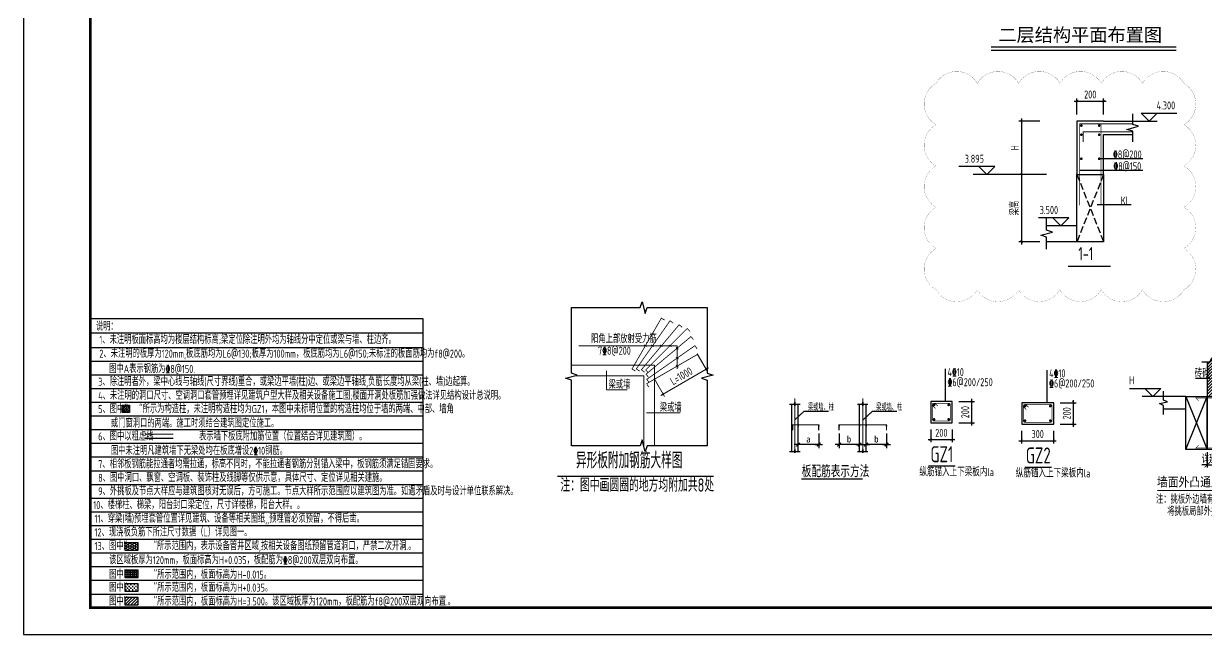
# Model space of a CAD drawing. Extents: x -1058961 to 23600, y -449123 to 2751847.
# Drawn here: x -347349 to -303002, y -81361 to -58442 of the extents above; entities that cross this region are included whole.
import ezdxf
from ezdxf.enums import TextEntityAlignment as Align

# ---------------------------------------------------------------- set-up
doc = ezdxf.new("R2010")
doc.units = 0
doc.header["$LTSCALE"] = 1000
for name, pattern in [('__DASH', [0.35, 0.25, -0.1]), ('DASH', [0.35, 0.25, -0.1]), ('DOTE', [2.42, 2, -0.2, 0.02, -0.2])]:
    doc.linetypes.add(name, pattern=pattern)
doc.layers.get('0').update_dxf_attribs({"linetype": 'CONTINUOUS'})
doc.layers.get('DEFPOINTS').update_dxf_attribs({"linetype": 'CONTINUOUS'})
for name, color, linetype, lineweight in [('+公共字体', 7, 'CONTINUOUS', 20), ('+图名', 243, 'CONTINUOUS', 20), ('+混凝土墙', 3, 'CONTINUOUS', 20), ('DOTE', 19, 'DOTE', 9), ('Z-详图标注', 3, 'CONTINUOUS', 18), ('查找字符', 1, 'CONTINUOUS', 18)]:
    doc.layers.add(name, color=color, linetype=linetype, lineweight=lineweight)
for name, color, linetype in [('-TK', 7, 'CONTINUOUS'), ('DIM', 2, 'CONTINUOUS'), ('FLOOR_UP_REIN', 13, 'CONTINUOUS'), ('GJ', 5, 'CONTINUOUS'), ('LINK', 6, 'CONTINUOUS'), ('NUM', 7, 'CONTINUOUS'), ('OUTLINE', 2, 'CONTINUOUS'), ('REIN', 6, 'CONTINUOUS'), ('S-B板填充', 251, 'CONTINUOUS'), ('S-DETLCW-LINE1-pdx', 7, 'CONTINUOUS'), ('S-DETLCW-TEXT', 7, 'CONTINUOUS'), ('S-DETLS-HATCH', 251, 'CONTINUOUS'), ('S-DETLS-TEXT', 7, 'CONTINUOUS'), ('S-X详图实线', 4, 'CONTINUOUS'), ('S-X详图标注', 3, 'CONTINUOUS'), ('S-X详图钢筋', 6, 'CONTINUOUS'), ('S-大样-砼线', 7, 'CONTINUOUS'), ('S-引出线', 40, 'CONTINUOUS'), ('S-文字', 7, 'CONTINUOUS'), ('S-板正筋', 2, 'CONTINUOUS'), ('S-构造柱', 212, 'CONTINUOUS'), ('S-表格线', 54, 'CONTINUOUS'), ('S-降板填充', 75, 'CONTINUOUS'), ('TEXT', 2, 'CONTINUOUS'), ('THIN', 7, 'CONTINUOUS'), ('大样线', 40, 'CONTINUOUS'), ('悬梁', 4, 'CONTINUOUS'), ('空调洞口标注', 130, 'CONTINUOUS'), ('立面-看线', 251, 'CONTINUOUS'), ('说明文字', 7, 'CONTINUOUS')]:
    doc.layers.add(name, color=color, linetype=linetype)
doc.layers.add('审图修改', color=2, linetype='CONTINUOUS', plot=False)
doc.styles.add('-宋体', font='', dxfattribs={"width": 0.7, "height": 300, "bigfont": '宋体.TTF'})
doc.styles.add('10', font='', dxfattribs={"width": 0.7, "height": 300})
doc.styles.add('BW_Rein', font='Tssdeng.shx', dxfattribs={"width": 0.7, "bigfont": 'hztxt.shx'})
doc.styles.add('hzst', font='', dxfattribs={"width": 0.7})
doc.styles.add('TSSD_DIMENSION', font='Tssdeng.shx', dxfattribs={"width": 0.7, "bigfont": 'tssdchn.shx'})
doc.styles.add('TSSD_Label', font='Tssdeng.shx', dxfattribs={"width": 0.7, "bigfont": 'hztxt.shx'})
doc.styles.add('TSSD_Norm', font='Tssdeng.shx', dxfattribs={"bigfont": 'tssdchn.shx'})
doc.styles.add('TSSD_REIN', font='tssdeng.shx', dxfattribs={"width": 0.7, "height": 300, "bigfont": 'tssdchn.shx'})
doc.styles.get('-宋体').set_extended_font_data('SimSun')
doc.styles.get('10').set_extended_font_data('SimSun')
doc.styles.get('hzst').set_extended_font_data('SimSun')
doc.dimstyles.new('25-100', dxfattribs={"dimscale": 100, "dimtxt": 3, "dimasz": 2, "dimexe": 1, "dimexo": 1, "dimgap": 0.5, "dimtad": 1, "dimdec": 0, "dimlfac": 0.25, "dimdsep": 46, "dimtxsty": 'TSSD_REIN', "dimblk1": 'ARCHTICK', "dimblk2": 'ARCHTICK', "dimsah": 1, "dimcen": 2.5, "dimdle": 1, "dimclrd": 256, "dimclre": 256, "dimclrt": 7, "dimadec": 0, "dimazin": 0, "dimtfac": 1, "dimtdec": 0, "dimtix": 1, "dimtmove": 2, "dimatfit": 3, "dimldrblk": 'ARCHTICK', "dimfxl": 0, "dimtolj": 1, "dimtzin": 0, "dimlwd": -1, "dimlwe": -1, "dimarcsym": 0})
doc.dimstyles.new('TSSD_100_100$0', dxfattribs={"dimtxt": 300, "dimasz": 80, "dimexe": 100, "dimexo": 250, "dimgap": 100, "dimtad": 1, "dimdec": 0, "dimzin": 0, "dimdsep": 46, "dimtxsty": 'TSSD_DIMENSION', "dimblk": 'ARCHTICK', "dimcen": 0, "dimdle": 100, "dimclrd": 3, "dimclre": 3, "dimclrt": 7, "dimadec": 0, "dimazin": 0, "dimtfac": 1, "dimtdec": 0, "dimtix": 1, "dimtmove": 2, "dimatfit": 3, "dimldrblk": 'ARCHTICK', "dimfxl": 0, "dimtolj": 1, "dimtzin": 0, "dimarcsym": 0})
doc.dimstyles.new('TSSD_20_100', dxfattribs={"dimtxt": 300, "dimasz": 100, "dimexe": 100, "dimexo": 250, "dimgap": 100, "dimtad": 1, "dimdec": 0, "dimlfac": 0.2, "dimzin": 0, "dimdsep": 46, "dimtxsty": 'TSSD_DIMENSION', "dimblk": 'ARCHTICK', "dimcen": 0, "dimdle": 100, "dimclrt": 7, "dimadec": 0, "dimazin": 0, "dimtfac": 1, "dimtdec": 0, "dimtix": 1, "dimtmove": 2, "dimatfit": 3, "dimldrblk": 'ARCHTICK', "dimfxl": 0, "dimtolj": 1, "dimtzin": 0, "dimarcsym": 0})
doc.dimstyles.new('TSSD_25_100', dxfattribs={"dimtxt": 300, "dimasz": 100, "dimexe": 100, "dimexo": 250, "dimgap": 100, "dimtad": 1, "dimdec": 0, "dimlfac": 0.25, "dimzin": 0, "dimdsep": 46, "dimtxsty": 'TSSD_DIMENSION', "dimblk": 'ARCHTICK', "dimcen": 0, "dimdle": 100, "dimclrt": 7, "dimadec": 0, "dimazin": 0, "dimtfac": 1, "dimtdec": 0, "dimtix": 1, "dimtmove": 2, "dimatfit": 3, "dimldrblk": 'ARCHTICK', "dimfxl": 0, "dimtolj": 1, "dimtzin": 0, "dimarcsym": 0})

# ---------------------------------------------------------------- blocks, each defined once
blk = doc.blocks.new('_DIMX')
blk.add_line((-150, 0), (150, 0))
at = {"const_width": 50}
blk.add_lwpolyline([(-70, -70), (70, 70)], dxfattribs=at)
blk = doc.blocks.new('A$C1DDD5A89')
at = {"color": 6, "const_width": 50}
blk.add_lwpolyline([(439, 25), (2741, 25)], dxfattribs=at)
at = {"layer": 'DOTE', "color": 8, "linetype": 'DOTE'}
for p, q in [((202, 3054), (202, 888)), ((2750, 3054), (2750, 888))]:
    blk.add_line(p, q, dxfattribs=at)
at = {"layer": 'GJ'}
blk.add_point((1858, 2022), dxfattribs=at)
at = {"layer": 'REIN', "color": 1, "const_width": 40}
for points in [[(129, 1860), (129, 2059), (1095, 2059), (1095, 1860)], [(1858, 1860), (1858, 2059), (3643, 2059), (3643, 1860)]]:
    blk.add_lwpolyline(points, dxfattribs=at)
at = {"layer": '大样线'}
for p, q in [((0, 2837), (188, 2837)), ((81, 2837), (81, 1066)), ((188, 2837), (202, 2909)), ((202, 2909), (202, 2778)), ((202, 2778), (217, 2837)), ((217, 2837), (395, 2837)), ((2548, 2837), (2736, 2837)), ((2736, 2837), (2751, 2909)), ((2751, 2909), (2751, 2778)), ((2751, 2778), (2766, 2837)), ((2766, 2837), (2943, 2837)), ((202, 2247), (556, 2571)), ((556, 2571), (1467, 2571)), ((2758, 2247), (3112, 2571)), ((3112, 2571), (4023, 2571)), ((0, 1066), (188, 1066)), ((188, 1066), (202, 1138)), ((202, 1138), (202, 1006)), ((202, 1006), (217, 1066)), ((217, 1066), (395, 1066)), ((2548, 1066), (2736, 1066)), ((2736, 1066), (2751, 1138)), ((2751, 1138), (2751, 1006)), ((2751, 1006), (2766, 1066)), ((2766, 1066), (2943, 1066))]:
    blk.add_line(p, q, dxfattribs=at)
at = {"layer": '大样线', "linetype": 'ByBlock'}
for p, q in [((323, 1066), (323, 2837)), ((2630, 1066), (2630, 2837)), ((2871, 1066), (2871, 2837))]:
    blk.add_line(p, q, dxfattribs=at)
at = {"layer": '大样线', "color": 0, "linetype": 'ByBlock'}
for p in [(323, 2022), (1095, 2022), (2630, 2022), (2871, 2022), (3643, 2022), (202, 1319)]:
    blk.add_point(p, dxfattribs=at)
at = {"layer": '空调洞口标注'}
for p, q in [((1095, 1732), (1095, 1190)), ((1858, 1732), (1858, 1190)), ((3643, 1732), (3643, 1190)), ((1094, 1319), (203, 1319)), ((2629, 1319), (1859, 1319)), ((3642, 1319), (2872, 1319))]:
    blk.add_line(p, q, dxfattribs=at)
blk.add_point((1858, 1319), dxfattribs=at)
at = {"layer": '空调洞口标注', "color": 0, "linetype": 'ByBlock'}
blk.add_point((2871, 1319), dxfattribs=at)
at = {"layer": '空调洞口标注', "xscale": 0.9649999998509884, "yscale": 0.9649999998509884, "zscale": 0.965, "rotation": 180}
for p in [(323, 1319), (1858, 1319)]:
    blk.add_blockref('_DIMX', p, dxfattribs=at)
at = {"layer": '空调洞口标注', "xscale": 0.9649999998509884, "yscale": 0.9649999998509884, "zscale": 0.965}
for p in [(1095, 1319), (2630, 1319), (2872, 1319), (3643, 1319)]:
    blk.add_blockref('_DIMX', p, dxfattribs=at)
at = {"layer": '空调洞口标注', "style": '10'}
for s, p in [('a', (709, 1523)), ('b', (2231, 1523)), ('b', (3257, 1523))]:
    blk.add_text(s, height=250, dxfattribs=at).set_placement(p, align=Align.MIDDLE_CENTER)
at = {"layer": '说明文字'}
for s, height, style, width, p in [('梁或墙、柱', 250, 'TSSD_REIN', 0.6, (693, 2596)), ('梁或墙、柱', 250, 'TSSD_REIN', 0.6, (3249, 2596)), ('板配筋表示方法', 450, 'TSSD_DIMENSION', 0.7, (459, 91))]:
    blk.add_text(s, height=height, dxfattribs=dict(at, style=style, width=width)).set_placement(p)
blk = doc.blocks.new('_ArchTick')
at = {"color": 0, "linetype": 'ByBlock', "const_width": 0.15}
blk.add_lwpolyline([(-0.5, -0.5), (0.5, 0.5)], dxfattribs=at)
blk = doc.blocks.new('*D701')
at = {"layer": 'DEFPOINTS', "color": 0}
for p in [(30394, 226071), (30794, 226071), (30794, 225492)]:
    blk.add_point(p, dxfattribs=at)
at = {"layer": 'S-X详图标注'}
for p, q in [((30394, 225971), (30394, 225392)), ((30794, 225971), (30794, 225392)), ((30394, 225492), (30194, 225492)), ((30394, 225492), (30794, 225492)), ((30794, 225492), (30994, 225492))]:
    blk.add_line(p, q, dxfattribs=at)
at = {"layer": 'S-X详图标注', "xscale": 200, "yscale": 200, "zscale": 200}
blk.add_blockref('_ArchTick', (30394, 225492), dxfattribs=at)
at = {"layer": 'S-X详图标注', "xscale": 200, "yscale": 200, "zscale": 200, "rotation": 180}
blk.add_blockref('_ArchTick', (30794, 225492), dxfattribs=at)
at = {"layer": 'S-X详图标注', "color": 7, "insert": (30594, 225692), "char_height": 300, "attachment_point": 5, "style": 'TSSD_REIN'}
blk.add_mtext('\\A1;详建筑', dxfattribs=at)
blk = doc.blocks.new('*D702')
at = {"layer": 'DEFPOINTS', "color": 0}
for p in [(30794, 228060), (31291, 228060), (30794, 226060)]:
    blk.add_point(p, dxfattribs=at)
at = {"layer": 'S-X详图标注'}
for p, q in [((30894, 228060), (31391, 228060)), ((31291, 225960), (31291, 228160)), ((30894, 226060), (31391, 226060))]:
    blk.add_line(p, q, dxfattribs=at)
at = {"layer": 'S-X详图标注', "xscale": 200, "yscale": 200, "zscale": 200}
for p, rotation in [((31291, 228060), 90), ((31291, 226060), 270)]:
    blk.add_blockref('_ArchTick', p, dxfattribs=dict(at, rotation=rotation))
at = {"layer": 'S-X详图标注', "color": 7, "insert": (31091, 227060), "char_height": 300, "attachment_point": 5, "rotation": 90, "style": 'TSSD_REIN'}
blk.add_mtext('\\A1;梁高', dxfattribs=at)
blk = doc.blocks.new('*D706')
at = {"layer": 'DEFPOINTS', "color": 0}
for p in [(-312537, -72622), (-311794, -72622), (-312537, -73422)]:
    blk.add_point(p, dxfattribs=at)
at = {"layer": 'DIM', "color": 0, "lineweight": -2}
for p, q in [((-312287, -72622), (-311694, -72622)), ((-311794, -73522), (-311794, -72522)), ((-312287, -73422), (-311694, -73422))]:
    blk.add_line(p, q, dxfattribs=at)
at = {"layer": 'DIM', "color": 0, "lineweight": -2, "xscale": 100, "yscale": 100, "zscale": 100}
for p, rotation in [((-311794, -72622), 90), ((-311794, -73422), 270)]:
    blk.add_blockref('_ArchTick', p, dxfattribs=dict(at, rotation=rotation))
at = {"layer": 'DIM', "color": 7, "insert": (-312044, -73022), "char_height": 300, "attachment_point": 5, "rotation": 90, "style": 'TSSD_DIMENSION'}
blk.add_mtext('\\A1;200', dxfattribs=at)
blk = doc.blocks.new('*D707')
at = {"layer": 'DEFPOINTS', "color": 0}
for p in [(-313337, -73422), (-312537, -73422), (-312537, -74048)]:
    blk.add_point(p, dxfattribs=at)
at = {"layer": 'DIM', "color": 0, "lineweight": -2}
for p, q in [((-313437, -74048), (-312437, -74048)), ((-313337, -73672), (-313337, -74148)), ((-312537, -73672), (-312537, -74148))]:
    blk.add_line(p, q, dxfattribs=at)
at = {"layer": 'DIM', "color": 0, "lineweight": -2, "xscale": 100, "yscale": 100, "zscale": 100, "rotation": 180}
blk.add_blockref('_ArchTick', (-313337, -74048), dxfattribs=at)
at = {"layer": 'DIM', "color": 0, "lineweight": -2, "xscale": 100, "yscale": 100, "zscale": 100}
blk.add_blockref('_ArchTick', (-312537, -74048), dxfattribs=at)
at = {"layer": 'DIM', "color": 7, "insert": (-312937, -73798), "char_height": 300, "attachment_point": 5, "style": 'TSSD_DIMENSION'}
blk.add_mtext('\\A1;200', dxfattribs=at)
blk = doc.blocks.new('*D2808')
at = {"layer": 'DEFPOINTS', "color": 0}
for p in [(5060, 9464), (3444, 8530), (5522, 8664)]:
    blk.add_point(p, dxfattribs=at)
at = {"layer": 'DIM', "color": 3, "lineweight": -2}
for p, q in [((5185, 9247), (5572, 8577)), ((3819, 7680), (5609, 8714)), ((3569, 8314), (3956, 7644))]:
    blk.add_line(p, q, dxfattribs=at)
at = {"layer": 'DIM', "color": 3, "lineweight": -2, "xscale": 80, "yscale": 80, "zscale": 80}
for p, rotation in [((5522, 8664), 29.99999999994698), ((3906, 7730), 209.999999999947)]:
    blk.add_blockref('_ArchTick', p, dxfattribs=dict(at, rotation=rotation))
at = {"layer": 'DIM', "color": 7, "insert": (4589, 8413), "char_height": 300, "attachment_point": 5, "rotation": 30, "style": 'TSSD_DIMENSION'}
blk.add_mtext('\\A1;L=1000', dxfattribs=at)
blk = doc.blocks.new('*D2533')
at = {"layer": 'DEFPOINTS', "color": 0}
for p in [(-308727, -72667), (-307984, -72667), (-308727, -73467)]:
    blk.add_point(p, dxfattribs=at)
at = {"layer": 'DIM', "color": 0, "lineweight": -2}
for p, q in [((-308477, -72667), (-307884, -72667)), ((-307984, -73567), (-307984, -72567)), ((-308477, -73467), (-307884, -73467))]:
    blk.add_line(p, q, dxfattribs=at)
at = {"layer": 'DIM', "color": 0, "lineweight": -2, "xscale": 100, "yscale": 100, "zscale": 100}
for p, rotation in [((-307984, -72667), 90), ((-307984, -73467), 270)]:
    blk.add_blockref('_ArchTick', p, dxfattribs=dict(at, rotation=rotation))
at = {"layer": 'DIM', "color": 7, "insert": (-308234, -73067), "char_height": 300, "attachment_point": 5, "rotation": 90, "style": 'TSSD_DIMENSION'}
blk.add_mtext('\\A1;200', dxfattribs=at)
blk = doc.blocks.new('*D2534')
at = {"layer": 'DEFPOINTS', "color": 0}
for p in [(-309927, -73467), (-308727, -73467), (-308727, -74094)]:
    blk.add_point(p, dxfattribs=at)
at = {"layer": 'DIM', "color": 0, "lineweight": -2}
for p, q in [((-309927, -73717), (-309927, -74194)), ((-308727, -73717), (-308727, -74194)), ((-310027, -74094), (-308627, -74094))]:
    blk.add_line(p, q, dxfattribs=at)
at = {"layer": 'DIM', "color": 0, "lineweight": -2, "xscale": 100, "yscale": 100, "zscale": 100, "rotation": 180}
blk.add_blockref('_ArchTick', (-309927, -74094), dxfattribs=at)
at = {"layer": 'DIM', "color": 0, "lineweight": -2, "xscale": 100, "yscale": 100, "zscale": 100}
blk.add_blockref('_ArchTick', (-308727, -74094), dxfattribs=at)
at = {"layer": 'DIM', "color": 7, "insert": (-309327, -73844), "char_height": 300, "attachment_point": 5, "style": 'TSSD_DIMENSION'}
blk.add_mtext('\\A1;300', dxfattribs=at)
blk = doc.blocks.new('A1')
blk.add_lwpolyline([(0, 59400), (0, 0), (84100, 0), (84100, 59400)], close=True)
at = {"const_width": 100}
blk.add_lwpolyline([(2500, 58400), (2500, 1000), (83100, 1000), (83100, 58400)], close=True, dxfattribs=at)
blk = doc.blocks.new('*D3360')
at = {"layer": 'DEFPOINTS', "color": 0}
for p in [(-337068, -61745), (-338068, -62495), (-337068, -62495)]:
    blk.add_point(p, dxfattribs=at)
at = {"layer": 'DIM', "color": 0, "lineweight": -2}
for p, q in [((-338168, -61745), (-336968, -61745)), ((-338068, -62245), (-338068, -61645)), ((-337068, -62245), (-337068, -61645))]:
    blk.add_line(p, q, dxfattribs=at)
at = {"layer": 'DIM', "color": 0, "lineweight": -2, "xscale": 100, "yscale": 100, "zscale": 100, "rotation": 180}
blk.add_blockref('_ArchTick', (-338068, -61745), dxfattribs=at)
at = {"layer": 'DIM', "color": 0, "lineweight": -2, "xscale": 100, "yscale": 100, "zscale": 100}
blk.add_blockref('_ArchTick', (-337068, -61745), dxfattribs=at)
at = {"layer": 'DIM', "color": 7, "insert": (-337568, -61495), "char_height": 300, "attachment_point": 5, "style": 'TSSD_DIMENSION'}
blk.add_mtext('\\A1;200', dxfattribs=at)
blk = doc.blocks.new('*D3361')
at = {"layer": 'DEFPOINTS', "color": 0}
for p in [(-339207, -62495), (-340147, -64495), (-339207, -64495)]:
    blk.add_point(p, dxfattribs=at)
at = {"layer": 'DIM', "color": 0, "lineweight": -2}
for p, q in [((-339457, -62495), (-340247, -62495)), ((-340147, -62395), (-340147, -64595)), ((-339457, -64495), (-340247, -64495))]:
    blk.add_line(p, q, dxfattribs=at)
at = {"layer": 'DIM', "color": 0, "lineweight": -2, "xscale": 100, "yscale": 100, "zscale": 100}
for p, rotation in [((-340147, -62495), 90), ((-340147, -64495), 270)]:
    blk.add_blockref('_ArchTick', p, dxfattribs=dict(at, rotation=rotation))
at = {"layer": 'DIM', "color": 7, "insert": (-340397, -63495), "char_height": 300, "attachment_point": 5, "rotation": 90, "style": 'TSSD_DIMENSION'}
blk.add_mtext('\\A1;H', dxfattribs=at)
blk = doc.blocks.new('*D3362')
at = {"layer": 'DEFPOINTS', "color": 0}
for p in [(-339207, -64495), (-340147, -67018), (-339207, -67018, 0)]:
    blk.add_point(p, dxfattribs=at)
at = {"layer": 'DIM', "color": 0, "lineweight": -2}
for p, q in [((-339457, -64495), (-340247, -64495)), ((-340147, -64395), (-340147, -67118)), ((-339457, -67018), (-340247, -67018))]:
    blk.add_line(p, q, dxfattribs=at)
at = {"layer": 'DIM', "color": 0, "lineweight": -2, "xscale": 100, "yscale": 100, "zscale": 100}
for p, rotation in [((-340147, -64495), 90), ((-340147, -67018), 270)]:
    blk.add_blockref('_ArchTick', p, dxfattribs=dict(at, rotation=rotation))
at = {"layer": 'DIM', "color": 7, "insert": (-340397, -65757), "char_height": 300, "attachment_point": 5, "rotation": 90, "style": 'TSSD_DIMENSION'}
blk.add_mtext('\\A1;梁高', dxfattribs=at)
blk = doc.blocks.new('20210306.16465652')
at = {"layer": 'S-DETLS-HATCH'}
h = blk.add_hatch(dxfattribs=at)
h.set_pattern_fill('ANSI31', color=256, scale=25)
h.set_pattern_definition([(45, (-250051.66, 573697.02), (-56.126601, 56.126601), [])])
h.paths.add_polyline_path([(3315.4, 5761.9), (3215.4, 5761.9), (3145.4, 5611.9), (3085.4, 5911.9), (3015.4, 5761.9), (2915.4, 5761.9), (2915.4, 4472.4), (3315.4, 4472.4)])
at = {"layer": 'S-DETLCW-LINE1-pdx'}
for points in [[(2715.4, 5761.9), (3015.4, 5761.9), (3085.4, 5911.9), (3145.4, 5611.9), (3215.4, 5761.9), (3515.4, 5761.9)], [(1268.2, 3792.4), (1268.2, 4132.4), (1118.2, 4202.4), (1418.2, 4262.4), (1268.2, 4332.4), (1268.2, 4672.4)]]:
    blk.add_lwpolyline(points, dxfattribs=at)
at = {"layer": 'S-DETLCW-TEXT', "const_width": 30}
blk.add_lwpolyline([(4388.8, 937.6), (1041.9, 937.6)], dxfattribs=at)
at = {"layer": 'S-DETLS-TEXT'}
blk.add_line((3009.8, 5139.7), (2467.6, 5139.7), dxfattribs=at)
for points in [[(3115.4, 5761.9), (3233, 6051.8), (5095.2, 6051.8)], [(3165.2, 4412.4), (3315.4, 5101.5), (4302.7, 5101.5)]]:
    blk.add_lwpolyline(points, dxfattribs=at)
at = {"layer": 'S-X详图实线'}
for p, q in [((2115.4, 4472.4), (1268.2, 4472.4)), ((2115.4, 4472.4), (2915.4, 2472.4)), ((2115.4, 2472.4), (2915.4, 4472.4)), ((2115.4, 3992.4), (1268.2, 3992.4))]:
    blk.add_line(p, q, dxfattribs=at)
blk.add_lwpolyline([(2915.4, 5761.9), (2915.4, 4472.4), (3315.4, 4472.4), (3315.4, 5761.9)], dxfattribs=at)
for points in [[(2115.4, 4472.4), (2915.4, 4472.4), (2915.4, 2472.4), (2115.4, 2472.4)], [(2915.4, 4472.4), (3315.4, 4472.4), (3315.4, 2472.4), (2915.4, 2472.4)]]:
    blk.add_lwpolyline(points, close=True, dxfattribs=at)
at = {"layer": 'S-X详图标注'}
blk.add_line((1268.2, 4472.4), (468.4, 4472.4), dxfattribs=at)
blk.add_lwpolyline([(0, 4772.4), (1168.3, 4772.4), (868.3, 4472.4), (568.3, 4772.4)], dxfattribs=at)
at = {"layer": 'S-X详图钢筋', "const_width": 20}
blk.add_lwpolyline([(2592.4, 4306.3), (2486.4, 4412.4), (3255.4, 4412.4), (3255.4, 2532.4), (2486.4, 2532.4), (2592.4, 2638.4)], dxfattribs=at)
at = {"layer": 'S-X详图钢筋', "const_width": 50}
for points in [[(3168.1, 4350.3, 1), (3218.1, 4350.3, 1)], [(3168.1, 3488.9, 1), (3218.1, 3488.9, 1)], [(3168.1, 2609.8, 1), (3218.1, 2609.8, 1)]]:
    blk.add_lwpolyline(points, format="xyb", close=True, dxfattribs=at)
at = {"layer": 'S-DETLCW-TEXT', "style": 'hzst', "width": 0.85}
blk.add_text('墙面外凸通用大样', height=350, dxfattribs=at).set_placement((1025.4, 1088.1))
at = {"layer": 'S-DETLS-TEXT', "width": 0.7}
for s, style, p in [('墙顶相应位置梁外包', 'BW_Rein', (3158.9, 6088.4)), ('砖砌', 'BW_Rein', (2442.3, 5176.3)), ('%%1328@200', 'BW_Rein', (3336.9, 5138.1)), ('3L6', 'BW_Rein', (3608.6, 4766)), ('注：挑板外边墙有墙体局部突出部分，', 'TSSD_REIN', (991.5, 450)), ('将挑板局部外挑延升到外凸墙边。', 'TSSD_REIN', (1414.1, 0))]:
    blk.add_text(s, height=300, dxfattribs=dict(at, style=style)).set_placement(p)
at = {"layer": 'S-DETLS-TEXT', "style": 'TSSD_REIN', "width": 0.75}
blk.add_text('H', height=300, dxfattribs=at).set_placement((181.3, 4832.5), align=Align.BOTTOM_RIGHT)
at = {"layer": 'S-X详图标注'}
for p1, p2, distance, text, picture, middle in [((3315.4, 2472.4), (3315.4, 4472.4), -496.7, '梁高', '*D702', (3612.1, 3472.4)), ((2915.4, 2483.6), (3315.4, 2483.6), -579.2, '详建筑', '*D701', (3115.4, 2104.4))]:
    dim = blk.add_aligned_dim(p1=p1, p2=p2, distance=distance, text=text, dimstyle='25-100', dxfattribs=at)
    dim.commit()
    dim.dimension.update_dxf_attribs({"geometry": picture, "text_midpoint": middle, "insert": (-27478.5, -223587.5)})
blk = doc.blocks.new('A$C3D802B83')
at = {"layer": '+公共字体', "linetype": 'Continuous'}
for p, q in [((744, 9550.9), (4432.1, 9550.9)), ((4432.1, 8687.9), (4432.1, 9550.9)), ((1781.2, 8604.3), (1781.2, 7908.1)), ((1781.2, 7900.1), (2555.9, 7900.1)), ((3278.8, 7035.6), (4551.4, 7035.6))]:
    blk.add_line(p, q, dxfattribs=at)
at = {"layer": '+图名', "linetype": 'Continuous', "const_width": 50}
blk.add_lwpolyline([(-63, 4643.9), (5800.4, 4643.9)], dxfattribs=at)
at = {"layer": '+混凝土墙', "linetype": 'Continuous'}
for p, q in [((468.2, 8822.4), (3581.4, 8822.4)), ((3581.4, 8822.4), (3581.4, 5796.4)), ((597.3, 8422.4), (3181.4, 8422.4)), ((3181.4, 8422.4), (3181.4, 5796.4))]:
    blk.add_line(p, q, dxfattribs=at)
at = {"layer": 'FLOOR_UP_REIN', "const_width": 30}
for points in [[(3970.2, 10507.9), (3840.3, 10582.9), (2739.8, 8676.9), (2869.7, 8601.9)], [(4289.1, 10397.8), (4166.2, 10483.8), (2903.8, 8681), (3026.7, 8594.9)], [(4622.7, 10240.4), (4507.8, 10336.8), (3093.1, 8650.8), (3208, 8554.4)], [(4914.2, 10087.1), (4808.2, 10193.1), (3251.9, 8636.8), (3358, 8530.8)], [(5048.3, 9777.8), (4951.8, 9892.7), (3265.9, 8478), (3362.3, 8363.1)], [(5184.9, 9428.3), (5098.9, 9551.1), (3296, 8288.8), (3382.1, 8165.9)], [(5273, 9095.3), (5198, 9225.2), (3292, 8124.8), (3367, 7994.9)]]:
    blk.add_lwpolyline(points, dxfattribs=at)
at = {"layer": 'THIN'}
blk.add_lwpolyline([(5562.2, 5796.4), (3306.7, 5796.4), (3236.7, 5576.4), (3116.7, 6016.4), (3046.7, 5796.4), (468.2, 5796.4), (468.2, 8257.2), (248.2, 8327.2), (688.2, 8447.2), (468.2, 8517.2), (468.2, 10977.9), (3046.7, 10977.9), (3116.7, 11197.9), (3236.7, 10757.9), (3306.7, 10977.9), (5562.2, 10977.9), (5562.2, 8517.2), (5782.2, 8447.2), (5342.2, 8327.2), (5562.2, 8257.2)], close=True, dxfattribs=at)
at = {"layer": '查找字符', "const_width": 35}
for points in [[(3195.4, 9582.1), (3293.5, 9519.7)], [(3461.2, 9577.4), (3559.3, 9515)], [(3788.2, 9577.4), (3886.4, 9515)], [(4121.9, 9577.4), (4220.1, 9515)], [(4388.1, 9483.1), (4486.2, 9420.7)], [(4388.1, 9110.7), (4486.2, 9048.3)], [(4388.1, 8809.5), (4486.2, 8747.1)]]:
    blk.add_lwpolyline(points, dxfattribs=at)
at = {"layer": '+公共字体', "linetype": 'Continuous', "style": 'TSSD_REIN', "width": 0.7}
for s, p in [('阳角上部放射受力筋', (1206.7, 9652.5)), ('7%%1328@200', (1467.3, 9212.7)), ('梁或墙', (1863, 7938.4)), ('梁或墙', (3783.9, 7076.5))]:
    blk.add_text(s, height=300, dxfattribs=at).set_placement(p)
blk.add_text('注：图中画圆圈的地方均附加共8处', height=500, dxfattribs=at).set_placement((55.5, 3920.3), align=Align.BOTTOM_LEFT)
at = {"layer": '+图名', "linetype": 'Continuous', "style": 'TSSD_REIN', "width": 0.7}
blk.add_text('异形板附加钢筋大样图', height=600, dxfattribs=at).set_placement((640.5, 4766.9), align=Align.BOTTOM_LEFT)
at = {"layer": 'DIM'}
dim = blk.add_aligned_dim(p1=(3443.8, 8530.2), p2=(5060.4, 9463.5), distance=-923.8, text='L=1000', dimstyle='TSSD_100_100$0', dxfattribs=at)
dim.commit()
dim.dimension.update_dxf_attribs({"geometry": '*D2808', "text_midpoint": (4589, 8413.4)})
blk = doc.blocks.new('20210908.16341730')
at = {"layer": 'NUM', "const_width": 50, "elevation": 0}
blk.add_lwpolyline([(198734.9, 326241.4), (200333.2, 326241.4)], dxfattribs=at)
at = {"layer": 'S-X详图实线'}
for points in [[(200064.5, 331687.2), (199064.5, 331687.2), (199064.5, 329687.2)], [(200064.5, 331687.2), (201156, 331687.2)], [(200064.5, 329687.2), (200064.5, 331187.2)], [(200064.5, 331187.2), (201156, 331187.2)], [(201532.9, 330276.3), (199899.5, 330276.3)], [(201539.8, 329835.3), (199189.5, 329835.3)], [(201094.3, 328546.1), (199827.6, 328546.1)], [(199064.5, 327764.3), (197925.8, 327764.3)], [(199064.5, 327164.3), (197925.8, 327164.3)]]:
    blk.add_lwpolyline(points, dxfattribs=at)
at = {"layer": 'S-X详图实线', "elevation": 0}
blk.add_lwpolyline([(197925.8, 329687.2), (195171.3, 329687.2)], dxfattribs=at)
at = {"layer": 'S-X详图实线'}
blk.add_lwpolyline([(199064.5, 329687.2), (200064.5, 329687.2), (200064.5, 327164.3), (199064.5, 327164.3)], close=True, dxfattribs=at)
at = {"layer": 'S-X详图实线', "linetype": '__DASH'}
for points in [[(199064.5, 329687.2), (200064.5, 327164.3)], [(200064.5, 329687.2), (199064.5, 327164.3)]]:
    blk.add_lwpolyline(points, dxfattribs=at)
at = {"layer": 'S-X详图标注'}
for p, q in [((201771.8, 331687.2), (201471.8, 331987.2)), ((201471.8, 331987.2), (202071.8, 331987.2)), ((201771.8, 331687.2), (202071.8, 331987.2)), ((202071.8, 331987.2), (202812.2, 331987.2)), ((201156, 331687.2), (202071.8, 331687.2)), ((195381.5, 329987.2, 0), (194641.1, 329987.2, 0)), ((195681.5, 329687.2, 0), (195381.5, 329987.2, 0)), ((195981.5, 329987.2, 0), (195381.5, 329987.2, 0)), ((195681.5, 329687.2, 0), (195981.5, 329987.2, 0)), ((195939, 329687.2, 0), (195381.5, 329687.2, 0)), ((198161.3, 328064.3), (197627.3, 328064.3)), ((198461.3, 327764.3), (198161.3, 328064.3)), ((198761.3, 328064.3), (198161.3, 328064.3)), ((198718.8, 327764.3), (198161.3, 327764.3)), ((198461.3, 327764.3), (198761.3, 328064.3))]:
    blk.add_line(p, q, dxfattribs=at)
at = {"layer": 'S-X详图钢筋', "const_width": 30}
for points in [[(199964.5, 328523), (199964.5, 331587.2), (199164.5, 331587.2), (199164.5, 328523)], [(199164.5, 331009), (199164.5, 331587.2), (201156, 331587.2)], [(201156, 331287.2), (199298.9, 331287.2), (199298.9, 330906.5)]]:
    blk.add_lwpolyline(points, dxfattribs=at)
at = {"layer": 'S-X详图钢筋', "const_width": 50}
for points in [[(199254.5, 331521.2, -1), (199204.5, 331521.2, -1)], [(199874.5, 331521.2, 1), (199924.5, 331521.2, 1)], [(199254.5, 331177.5, -1), (199204.5, 331177.5, -1)], [(199874.5, 331177.5, 1), (199924.5, 331177.5, 1)], [(199254.5, 330276.3, -1), (199204.5, 330276.3, -1)], [(199874.5, 330276.3, 1), (199924.5, 330276.3, 1)]]:
    blk.add_lwpolyline(points, format="xyb", close=True, dxfattribs=at)
at = {"layer": 'THIN'}
for points in [[(201156, 330907.2), (201156, 331307.2), (200936, 331377.2), (201376, 331497.2), (201156, 331567.2), (201156, 331967.2)], [(197925.8, 326884.3), (197925.8, 327334.3), (197705.8, 327404.3), (198145.8, 327524.3), (197925.8, 327594.3), (197925.8, 328044.3)]]:
    blk.add_lwpolyline(points, dxfattribs=at)
at = {"layer": 'NUM', "style": 'TSSD_Norm', "width": 0.7}
blk.add_text('1-1', height=500, dxfattribs=at).set_placement((199117.5, 326314.4, 0), align=Align.BOTTOM_LEFT)
at = {"layer": 'S-X详图标注', "style": 'TSSD_REIN', "width": 0.7}
for s, p in [('4.300', (202750.3, 332037.2)), ('3.895', (195580.1, 330037.2, 0)), ('3.500', (198359.8, 328114.3))]:
    blk.add_text(s, height=300, dxfattribs=at).set_placement(p, align=Align.BOTTOM_RIGHT)
at = {"layer": 'S-X详图标注', "color": 1, "style": 'TSSD_REIN', "width": 0.7}
for s, p in [('%%1328@200', (200954.8, 330288.4)), ('%%1328@150', (200954.8, 329847.5))]:
    blk.add_text(s, height=300, dxfattribs=at).set_placement(p, align=Align.CENTER)
at = {"layer": 'S-X详图标注', "style": 'TSSD_REIN', "width": 0.7}
blk.add_text('KL', height=300, dxfattribs=at).set_placement((200882.9, 328556.5), align=Align.CENTER)
at = {"layer": 'DIM'}
dim = blk.add_linear_dim(base=(200064.5, 332438.1), p1=(199064.5, 331687.2), p2=(200064.5, 331687.2), dimstyle='TSSD_20_100', dxfattribs=at)
dim.commit()
dim.dimension.update_dxf_attribs({"geometry": '*D3360', "text_midpoint": (199564.5, 332688.1), "insert": (537132.9, 394182.6)})
for base, p1, p2, text, picture, middle in [((196986.1, 329687.2, 0), (197925.8, 331687.2, 0), (197925.8, 329687.2, 0), 'H', '*D3361', (196736.1, 330687.2, 0)), ((196986.1, 327164.3, 0), (197925.8, 329687.2, 0), (197925.8, 327164.3), '梁高', '*D3362', (196736.1, 328425.7, 0))]:
    dim = blk.add_linear_dim(base=base, p1=p1, p2=p2, angle=90, text=text, dimstyle='TSSD_20_100', dxfattribs=at)
    dim.commit()
    dim.dimension.update_dxf_attribs({"geometry": picture, "text_midpoint": middle, "insert": (537132.9, 394182.6)})

msp = doc.modelspace()

# ---------------------------------------------------------------- hatches: boundary and pattern name
at = {"layer": 'S-B板填充'}
h = msp.add_hatch(dxfattribs=at)
h.set_pattern_fill('ANGLE', color=252, scale=10, style=0)
h.set_pattern_definition([(0, (-258249.664, -274821.48), (0, 69.85), [50.8, -19.05]), (90, (-258249.664, -274821.48), (-69.85, 4e-15), [50.8, -19.05])])
h.paths.add_polyline_path([(-343560.51, -79229.83), (-343049.4, -79229.83), (-343049.4, -78951.05), (-343560.51, -78951.05)])
h = msp.add_hatch(dxfattribs=at)
h.set_pattern_fill('CROSS', color=252, scale=10, style=0)
h.set_pattern_definition([(0, (-258249.664, -274821.48), (63.5, 63.5), [31.75, -95.25]), (90, (-258233.79, -274837.356), (-63.5, 63.5), [31.75, -95.25])])
h.paths.add_polyline_path([(-343560.51, -79744.12), (-343049.4, -79744.12), (-343049.4, -79465.33), (-343560.51, -79465.33)])
h = msp.add_hatch(dxfattribs=at)
h.set_pattern_fill('METAL', color=256, scale=20, style=0)
h.set_pattern_definition([(45, (-257603.016, -249536.94), (-56.568542, 56.568542), [])])
h.paths.add_polyline_path([(-343560.51, -80258.4), (-343049.4, -80258.4), (-343049.4, -79979.62), (-343560.51, -79979.62)])
at = {"layer": 'S-构造柱'}
h = msp.add_hatch(dxfattribs=at)
h.set_pattern_fill('ARMORED', color=256, scale=12.857143, style=0)
h.set_pattern_definition([(50, (-2196924.58, -204381.636), (92.2191663, -8.0681316), [9.642857, -106.0714286]), (355, (-2196924.58, -204381.64), (-17.839457, 96.710417), [7.7142857, -84.857143]), (100.4514, (-2196916.89, -204382.31), (74.3797776, 88.642227), [8.1951673, -90.146843]), (46.1842, (-2196924.58, -204355.92), (137.216706, -21.281016), [14.464286, -159.107143]), (96.6356, (-2196913.14, -204357.7), (120.170919, 125.243726), [12.292751, -135.220243]), (351.1842, (-2196924.58, -204355.92), (120.170822, 125.24382), [11.571429, -127.285714]), (21, (-2196911.72, -204362.35), (76.7451924, -51.765286), [9.642857, -106.0714286]), (326, (-2196911.72, -204362.35), (31.2834, 93.233577), [7.7142857, -84.857143]), (71.4514, (-2196905.33, -204366.66), (108.0286237, 41.4682067), [8.1951673, -90.146843]), (37.5, (-2196924.58, -204381.636), (1.56340997, 42.80063835), [0, -83.8285714, 0, -86.1428571, 0, -85.1785714]), (7.5, (-2196924.58, -204381.636), (33.8232262, 50.7100772), [0, -49.1142857, 0, -81.9, 0, -32.4642857]), (327.5, (-2196953.25, -204381.636), (68.6343132, -2.8999121), [0, -32.1428571, 0, -100.2857143, 0, -133.0714286]), (317.5, (-2196966.11, -204381.636), (74.981079, 12.8706406), [0, -41.7857143, 0, -66.6, 0, -94.5]), (45, (-2196924.58, -204381.636), (-45.4568645, 45.4568645), [])])
h.paths.add_polyline_path([(-343655.99, -72759.1), (-343381.71, -72759.1), (-343381.71, -73033.39), (-343655.99, -73033.39)])
at = {"layer": 'S-降板填充', "linetype": 'ByBlock'}
h = msp.add_hatch(dxfattribs=at)
h.set_pattern_fill('HONEY', color=8, scale=17.142857, style=0)
h.set_pattern_definition([(0, (-3156145.6, -145911.526), (81.6428571, 47.1365143), [54.4285714, -108.8571429]), (120, (-3156145.6, -145911.526), (-81.6428474, 47.1365312), [54.4285714, -108.8571429]), (60, (-3156145.6, -145911.526), (9.75e-06, 94.2730455), [-108.8571429, 54.4285714])])
h.paths.add_polyline_path([(-343560.51, -78201.26), (-343049.4, -78201.26), (-343049.4, -77922.48), (-343560.51, -77922.48)])

# ---------------------------------------------------------------- linework, layer by layer
at = {"layer": 'LINK', "color": 1, "const_width": 25}
for points in [[(-313165.57, -72880.88), (-313257.5, -72788.96, -0.19891237), (-313271.56, -72755.02), (-313271.56, -72734.51, -0.41421356), (-313223.56, -72686.51), (-312649.56, -72686.51, -0.41421356), (-312601.56, -72734.51), (-312601.56, -73308.51, -0.41421356), (-312649.56, -73356.51), (-313223.56, -73356.51, -0.41421356), (-313271.56, -73308.51), (-313271.56, -72734.51, -0.41421356), (-313223.56, -72686.51), (-313203.05, -72686.51, -0.19891237), (-313169.11, -72700.57), (-313077.19, -72792.49)], [(-309755.55, -72926.85), (-309847.48, -72834.93, -0.19891237), (-309861.53, -72800.99), (-309861.53, -72780.48, -0.41421356), (-309813.53, -72732.48), (-308839.53, -72732.48, -0.41421356), (-308791.53, -72780.48), (-308791.53, -73354.48, -0.41421356), (-308839.53, -73402.48), (-309813.53, -73402.48, -0.41421356), (-309861.53, -73354.48), (-309861.53, -72780.48, -0.41421356), (-309813.53, -72732.48), (-309793.03, -72732.48, -0.19891237), (-309759.09, -72746.54), (-309667.16, -72838.47)]]:
    msp.add_lwpolyline(points, format="xyb", dxfattribs=at)
at = {"layer": 'OUTLINE'}
for points in [[(-312536.56, -72621.51), (-313336.56, -72621.51), (-313336.56, -73421.51), (-312536.56, -73421.51)], [(-308726.53, -72667.48), (-309926.53, -72667.48), (-309926.53, -73467.48), (-308726.53, -73467.48)]]:
    msp.add_lwpolyline(points, close=True, dxfattribs=at)
at = {"layer": 'REIN', "const_width": 50}
for points in [[(-313234.06, -72749.01, 1), (-313184.06, -72749.01, 1)], [(-312689.06, -72749.01, 1), (-312639.06, -72749.01, 1)], [(-309824.03, -72794.98, 1), (-309774.03, -72794.98, 1)], [(-308879.03, -72794.98, 1), (-308829.03, -72794.98, 1)], [(-313234.06, -73294.01, 1), (-313184.06, -73294.01, 1)], [(-312689.06, -73294.01, 1), (-312639.06, -73294.01, 1)], [(-309824.03, -73339.98, 1), (-309774.03, -73339.98, 1)], [(-308879.03, -73339.98, 1), (-308829.03, -73339.98, 1)]]:
    msp.add_lwpolyline(points, format="xyb", close=True, dxfattribs=at)
at = {"layer": 'S-引出线', "color": 3, "const_width": 56}
msp.add_lwpolyline([(-311074.02, -59319.64), (-304130.03, -59319.64)], dxfattribs=at)
at = {"layer": 'S-引出线', "color": 3}
msp.add_lwpolyline([(-311074.02, -59431.64), (-304130.03, -59431.64)], dxfattribs=at)
at = {"layer": 'S-板正筋', "linetype": 'DASH', "const_width": 42.86}
for points in [[(-342804.45, -73847.37), (-342804.45, -73847.37), (-341733.94, -73847.36), (-341733.94, -73847.36)], [(-342804.45, -74005.43), (-342804.45, -74005.43), (-341733.94, -74005.42), (-341733.94, -74005.42)]]:
    msp.add_lwpolyline(points, dxfattribs=at)
at = {"layer": 'S-构造柱'}
msp.add_lwpolyline([(-343655.99, -72759.1), (-343381.71, -72759.1), (-343381.71, -73033.39), (-343655.99, -73033.39), (-343655.99, -72759.1)], dxfattribs=at)
at = {"layer": 'S-表格线'}
for p, q in [((-344848.52, -80361.18), (-344848.52, -69521.67)), ((-332367.04, -69521.67), (-344848.52, -69521.67)), ((-332367.04, -80361.18), (-332367.04, -69521.67)), ((-332367.04, -70055.71), (-344848.52, -70055.71)), ((-344848.52, -78838.08), (-344848.52, -70055.71)), ((-344848.52, -70589.75), (-332367.04, -70589.75)), ((-344848.52, -71104.04), (-332367.04, -71104.04)), ((-344848.52, -71618.32), (-332367.04, -71618.32)), ((-344848.52, -72132.61), (-332367.04, -72132.61)), ((-344848.52, -72646.89), (-332367.04, -72646.89)), ((-344848.52, -73161.18), (-332367.04, -73161.18)), ((-344848.52, -73675.47), (-332367.04, -73675.47)), ((-344848.52, -74189.75), (-332367.04, -74189.75)), ((-344848.52, -74704.04), (-332367.04, -74704.04)), ((-344848.52, -75218.32), (-332367.04, -75218.32)), ((-344848.52, -75732.61), (-332367.04, -75732.61)), ((-344848.52, -76246.89), (-332367.04, -76246.89)), ((-344848.52, -76761.18), (-332367.04, -76761.18)), ((-344848.52, -77275.47), (-332367.04, -77275.47)), ((-344848.52, -77789.75), (-332367.04, -77789.75)), ((-344848.52, -78304.04), (-332367.04, -78304.04)), ((-344848.52, -78818.32), (-332367.04, -78818.32)), ((-344848.52, -79332.61), (-332367.04, -79332.61)), ((-344848.52, -79332.61), (-332367.04, -79332.61)), ((-344848.52, -79846.89), (-332367.04, -79846.89)), ((-344848.52, -80361.18), (-332367.04, -80361.18))]:
    msp.add_line(p, q, dxfattribs=at)
at = {"layer": 'S-降板填充'}
for points in [[(-343560.51, -78201.26), (-343049.4, -78201.26), (-343049.4, -77922.48), (-343560.51, -77922.48)], [(-343560.51, -79229.83), (-343049.4, -79229.83), (-343049.4, -78951.05), (-343560.51, -78951.05)], [(-343560.51, -79744.12), (-343049.4, -79744.12), (-343049.4, -79465.33), (-343560.51, -79465.33)], [(-343560.51, -80258.4), (-343049.4, -80258.4), (-343049.4, -79979.62), (-343560.51, -79979.62)]]:
    msp.add_lwpolyline(points, close=True, dxfattribs=at)
at = {"layer": 'TEXT', "color": 0}
for p, q in [((-312786.56, -72621.51), (-312786.56, -71395.24)), ((-308976.53, -72667.48), (-308976.53, -71441.21))]:
    msp.add_line(p, q, dxfattribs=at)
at = {"layer": '审图修改', "const_width": 5}
msp.add_lwpolyline([(-313137.96, -60683.63, -0.57735027), (-311589.04, -60683.63, -0.57735027), (-310040.12, -60683.63, -0.57735027), (-308491.19, -60683.63, -0.57735027), (-306942.27, -60683.63, -0.57735027), (-305393.35, -60683.63, -0.57735027), (-303844.43, -60683.63, -0.57735027), (-303844.43, -62232.55, -0.57735027), (-303844.43, -63781.47, -0.57735027), (-303844.43, -65330.39, -0.57735027), (-303844.43, -66879.32, -0.57735027), (-303844.43, -68428.24, -0.57735027), (-305393.35, -68428.24, -0.57735027), (-306942.27, -68428.24, -0.57735027), (-308491.19, -68428.24, -0.57735027), (-310040.12, -68428.24, -0.57735027), (-311589.04, -68428.24, -0.57735027), (-313137.96, -68428.24, -0.57735027), (-313137.96, -66879.32, -0.57735027), (-313137.96, -65330.39, -0.57735027), (-313137.96, -63781.47, -0.57735027), (-313137.96, -62232.55, -0.57735027), (-313137.96, -60683.63, -0.57735027), (-313137.96, -60683.63, -0.57735027)], format="xyb", dxfattribs=at)
at = {"layer": '悬梁', "color": 0, "const_width": 50}
for points in [[(-312414.18, -75043.44), (-313426.08, -75043.44)], [(-308800.31, -75089.41), (-309812.21, -75089.41)]]:
    msp.add_lwpolyline(points, dxfattribs=at)

# ---------------------------------------------------------------- block references
at = {"layer": '-TK'}
msp.add_blockref('A1', (-347348.52, -81361.18), dxfattribs=at)
at = {"layer": 'S-X详图标注'}
msp.add_blockref('20210306.16465652', (-305881.39, -76901.11), dxfattribs=at)
at = {"layer": 'S-大样-砼线'}
msp.add_blockref('A$C1DDD5A89', (-318633.05, -75558.67), dxfattribs=at)
at = {"layer": 'Z-详图标注'}
msp.add_blockref('A$C3D802B83', (-327278.59, -80078.51), dxfattribs=at)
at = {"layer": '立面-看线'}
msp.add_blockref('20210908.16341730', (-506919.88, -393790.06), dxfattribs=at)

# ---------------------------------------------------------------- texts
at = {"layer": 'S-文字', "style": '-宋体'}
msp.add_text('二层结构平面布置图', height=500, dxfattribs=at).set_placement((-310801.53, -59113.12))
at = {"layer": 'S-文字', "style": 'TSSD_REIN', "width": 0.7}
for s, p in [('说明：', (-344640.66, -69958.96)), ('1、未注明板面标高均为楼层结构标高;梁定位除注明外均为轴线分中定位或梁与墙、柱边齐。', (-344510.28, -70455.21)), ('3、除注明者外，梁中心线与轴线(尺寸界线)重合，或梁边平墙(柱)边、或梁边平轴线,负筋长度均从梁(柱、墙)边起算。', (-344553.47, -72032.43)), ('4、未注明的洞口尺寸、空调洞口套管预埋详见建筑户型大样及相关设备施工图;楼面开洞处板筋加强做法详见结构设计总说明。', (-344553.47, -72552.43)), ('5、图中"   "所示为构造柱，未注明构造柱均为GZ1，本图中未标明位置的构造柱均位于墙的两端、中部、墙角', (-344553.47, -73058.69)), ('或门窗洞口的两端。施工时须结合建筑图定位施工。', (-344077.02, -73593.67)), ('6、图中以粗虚线            表示墙下板底附加筋位置（位置结合详见建筑图）。', (-344553.47, -74083.28)), ('图中未注明凡建筑墙下无梁处均在板底增设2%%13210钢筋。', (-344077.02, -74622.24)), ('7、相邻板钢筋能拉通者均需拉通，标高不同时，不能拉通者钢筋分别锚入梁中，板钢筋须满足锚固要求。', (-344553.47, -75122.57)), ('8、图中洞口、飘窗、空调板、装饰柱及线脚等仅供示意，具体尺寸、定位详见相关建施。', (-344553.47, -75636.86)), ('9、外挑板及节点大样应与建筑图核对无误后，方可施工。节点大样所示范围应以建筑图为准。如遇矛盾及时与设计单位联系解决。', (-344553.47, -76139.31)), ('10、楼梯柱、梯梁，阳台封口梁定位，尺寸详楼梯，阳台大样。。', (-344737.7, -76658.16)), ('11、穿梁(墙)预埋套管位置详见建筑、设备等相关图纸,,预埋管必须预留，不得后凿。', (-344690.2, -77168.47)), ('12、现浇板负筋下所注尺寸数据（L）详见图一。', (-344690.2, -77682.75)), ('13、图中"       "所示范围内，表示设备管井区域,按相关设备图纸预留管道洞口，严禁二次开洞.。', (-344690.2, -78197.04)), ('图中"       "所示范围内，板面标高为H-0.015。', (-344142.1, -79269.56)), ('图中"       "所示范围内，板面标高为H+0.035。', (-344142.1, -79759.3)), ('图中"       "所示范围内，板面标高为H=3.500。该区域板厚为120mm，板配筋为f8@200双层双向布置.。', (-344142.1, -80273.58))]:
    msp.add_text(s, height=300, dxfattribs=at).set_placement(p)
at = {"layer": 'S-文字', "color": 1, "style": 'TSSD_REIN', "width": 0.7}
for s, p in [('2、未注明的板厚为120mm,板底筋均为L6@130;板厚为100mm，板底筋均为L6@150;未标注的板面筋均为f8@200。', (-344510.28, -70977.02)), ('图中A表示钢筋为%%1328@150.', (-344141.13, -71552.21)), ('该区域板厚为120mm，板面标高为H+0.035，板配筋为%%1328@200双层双向布置。', (-344142.1, -78724.79))]:
    msp.add_text(s, height=300, dxfattribs=at).set_placement(p)
at = {"layer": 'TEXT', "color": 0, "width": 0.7}
for s, style, p in [('4\x8410', 'TSSD_REIN', (-312706.46, -71671.07)), ('\x846@200/250', 'TSSD_REIN', (-312706.46, -72047.84)), ('4\x8410', 'TSSD_REIN', (-308896.44, -71717.04)), ('\x846@200/250', 'TSSD_REIN', (-308896.44, -72093.82)), ('纵筋锚入上下梁板内la', 'TSSD_Label', (-313762.7, -75421.83)), ('纵筋锚入上下梁板内la', 'TSSD_Label', (-310148.83, -75467.8))]:
    msp.add_text(s, height=300, dxfattribs=dict(at, style=style)).set_placement(p)
at = {"layer": 'TEXT', "color": 0, "style": 'TSSD_Norm', "width": 0.7}
for s, p in [('GZ1', (-312918.08, -74901.1)), ('GZ2', (-309304.21, -74947.07))]:
    msp.add_text(s, height=600, dxfattribs=at).set_placement(p, align=Align.CENTER)

# ---------------------------------------------------------------- dimensions: what is measured, and where the dimension line sits
at = {"layer": 'DIM'}
for base, p1, p2, picture, middle in [((-311793.97, -72621.51), (-312536.56, -73421.51), (-312536.56, -72621.51), '*D706', (-312043.97, -73021.51)), ((-307983.94, -72667.48), (-308726.53, -73467.48), (-308726.53, -72667.48), '*D2533', (-308233.94, -73067.48))]:
    dim = msp.add_linear_dim(base=base, p1=p1, p2=p2, angle=90, dimstyle='TSSD_25_100', dxfattribs=at)
    dim.commit()
    dim.dimension.update_dxf_attribs({"geometry": picture, "text_midpoint": middle})
for base, p1, p2, picture, middle in [((-312536.56, -74048.28), (-313336.56, -73421.51), (-312536.56, -73421.51), '*D707', (-312936.56, -73798.28)), ((-308726.53, -74094.25), (-309926.53, -73467.48), (-308726.53, -73467.48), '*D2534', (-309326.53, -73844.25))]:
    dim = msp.add_linear_dim(base=base, p1=p1, p2=p2, dimstyle='TSSD_25_100', dxfattribs=at)
    dim.commit()
    dim.dimension.update_dxf_attribs({"geometry": picture, "text_midpoint": middle})

doc.saveas('drawing.dxf')
